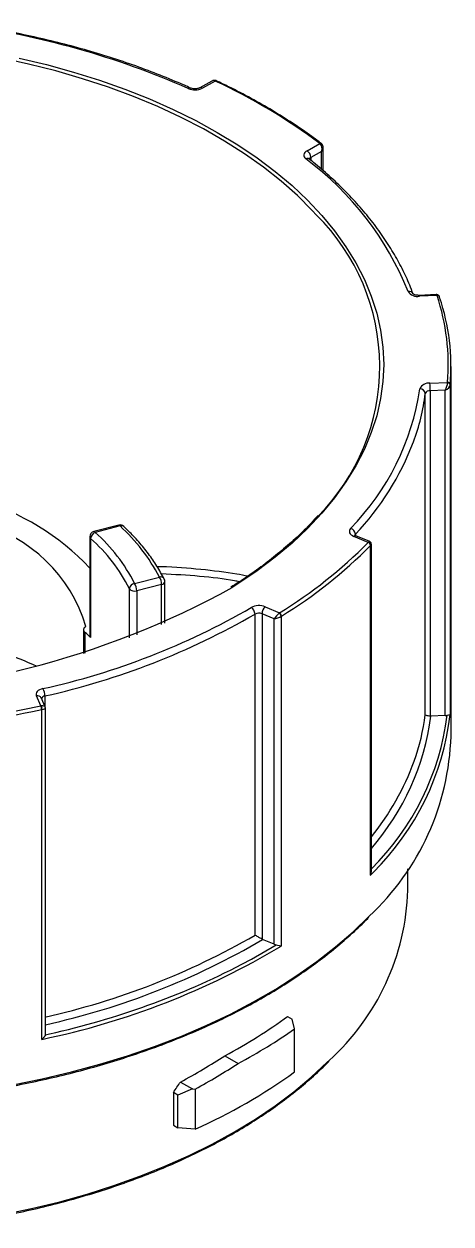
# Model space of a CAD drawing. Header units: millimetres. Extents: x 2517 to 4431, y 863 to 2540.
# Drawn here: x 3323.68 to 3336.37, y 961.68 to 997.32 of the extents above; entities that cross this region are included whole.
import ezdxf

# ---------------------------------------------------------------- set-up
doc = ezdxf.new("R2010")
doc.units = ezdxf.units.MM
doc.layers.add('实线', color=7, linetype='Continuous', lineweight=25)

msp = doc.modelspace()

# ---------------------------------------------------------------- linework, layer by layer
at = {"layer": '实线'}
for p, q in [((3329.2674, 995.6315), (3328.9061, 995.4301)), ((3329.3622, 995.6318), (3328.984, 995.4209)), ((3332.096, 993.5606), (3332.4743, 993.7714)), ((3332.5339, 993.7591), (3332.5192, 993.7724)), ((3332.5275, 993.542), (3332.2072, 993.3635)), ((3332.2072, 993.3635), (3332.2072, 993.2749)), ((3332.5275, 993.0045), (3332.5275, 993.542)), ((3332.5763, 992.9627), (3332.5763, 993.6554)), ((3332.1589, 993.3138), (3332.1608, 993.3122)), ((3335.9336, 989.2864), (3335.4244, 989.2659)), ((3335.9554, 989.2578), (3335.4308, 989.2367)), ((3336.371, 976.1766), (3336.371, 987.1509)), ((3335.7433, 986.6567), (3336.2679, 986.6779)), ((3336.3473, 986.6042), (3336.3473, 976.8062)), ((3335.606, 976.8111), (3335.606, 986.3483)), ((3336.1986, 986.4519), (3335.7545, 986.4339)), ((3335.7545, 986.4339), (3335.7545, 976.7673)), ((3336.1986, 976.784), (3336.1986, 986.4519)), ((3326.4962, 982.4405), (3325.758, 982.2508)), ((3326.536, 982.4162), (3325.7978, 982.2264)), ((3325.6378, 982.0958), (3325.6378, 979.1563)), ((3325.6627, 982.0463), (3325.6627, 979.1067)), ((3333.9088, 981.9286), (3333.4834, 982.107)), ((3333.5302, 982.1691), (3333.5302, 982.1315)), ((3333.9542, 981.9524), (3333.5453, 982.1239)), ((3333.9834, 972.0471), (3333.9834, 981.8451)), ((3334.0036, 972.1352), (3334.0036, 981.8781)), ((3326.9692, 980.7076), (3327.7074, 980.8973)), ((3326.8151, 979.0931), (3326.8151, 980.5521)), ((3327.7725, 980.6823), (3327.0343, 980.4926)), ((3327.0343, 980.4926), (3327.0343, 979.1784)), ((3327.7725, 979.4877), (3327.7725, 980.6823)), ((3327.8674, 979.5301), (3327.8674, 980.7667)), ((3330.547, 970.2616), (3330.547, 979.7988)), ((3331.1163, 979.6582), (3330.7561, 979.8093)), ((3330.7561, 979.8093), (3330.7561, 970.1426)), ((3330.8501, 980.0147), (3331.2755, 979.8362)), ((3331.1163, 969.9904), (3331.1163, 979.6582)), ((3331.3276, 979.7349), (3331.3276, 969.9369)), ((3325.4537, 979.3317), (3325.4537, 978.6239)), ((3325.4953, 979.2538), (3325.4953, 978.6368)), ((3324.1802, 977.0734), (3324.053, 977.3679)), ((3324.1978, 977.3052), (3324.1999, 977.3007)), ((3324.3139, 977.0368), (3324.1999, 977.3007)), ((3324.3035, 977.3676), (3324.3035, 977.0609)), ((3324.2177, 967.1684), (3324.2177, 976.9664)), ((3324.3207, 967.3201), (3324.3207, 977.0037)), ((3336.1986, 976.784), (3335.7763, 976.767)), ((3334.0602, 972.1275), (3333.9834, 972.0471)), ((3335.091, 971.6039), (3335.091, 972.2318)), ((3331.1163, 969.9904), (3330.7738, 970.134)), ((3331.5169, 967.8506), (3331.6531, 967.772)), ((3331.7216, 967.4799), (3331.6531, 967.772)), ((3324.3188, 967.3057), (3324.4448, 967.3344)), ((3331.7216, 966.2016), (3331.7216, 967.4799)), ((3329.65, 966.6823), (3330.0461, 966.4537)), ((3328.3329, 965.9005), (3328.6882, 965.6954)), ((3328.1228, 965.5923), (3328.1228, 964.6175)), ((3328.259, 965.5137), (3328.1228, 965.5923)), ((3328.6882, 965.6954), (3328.259, 965.5137)), ((3328.6882, 965.6954), (3328.7727, 965.6926)), ((3328.7727, 965.6926), (3328.7727, 964.4993)), ((3328.259, 964.5388), (3328.259, 965.5137)), ((3328.1228, 964.6175), (3328.259, 964.5388)), ((3328.7727, 964.4993), (3328.259, 964.5388))]:
    msp.add_line(p, q, dxfattribs=at)
at = {"layer": '实线', "flags": 128}
for points in [[(3332.373, 991.651), (3332.2497, 991.7843), (3331.8055, 992.2276), (3331.3213, 992.6567), (3330.7986, 993.0705), (3330.2387, 993.4678), (3329.6433, 993.8474), (3329.0141, 994.2084), (3328.3527, 994.5497), (3327.661, 994.8704), (3326.941, 995.1695), (3326.1946, 995.4463), (3325.4239, 995.7), (3324.6311, 995.9298), (3323.8184, 996.1351), (3322.9881, 996.3154)], [(3323.5394, 996.3138), (3324.356, 996.1185), (3325.1537, 995.8989), (3325.9304, 995.6555), (3326.684, 995.3889), (3327.4123, 995.0999), (3328.1135, 994.7894), (3328.7856, 994.458), (3329.4267, 994.1068), (3330.0351, 993.7368), (3330.609, 993.3488), (3331.1471, 992.944), (3331.6477, 992.5236), (3332.1095, 992.0886), (3332.5312, 991.6402), (3332.9117, 991.1797), (3333.2499, 990.7083), (3333.5449, 990.2274), (3333.7959, 989.7382), (3334.0022, 989.2421), (3334.1632, 988.7404), (3334.2786, 988.2346), (3334.3479, 987.7259), (3334.371, 987.2159), (3334.3478, 986.7059), (3334.2785, 986.1973), (3334.1631, 985.6914), (3334.002, 985.1898), (3333.7956, 984.6937), (3333.5446, 984.2045), (3333.2495, 983.7236), (3332.9113, 983.2522), (3332.5307, 982.7917), (3332.109, 982.3434), (3331.6472, 981.9084), (3331.1465, 981.4879), (3330.6085, 981.0832), (3330.0344, 980.6952), (3329.8728, 980.5931)], [(3332.096, 993.5606), (3332.0586, 993.5356), (3332.0295, 993.5072), (3332.0096, 993.4763), (3331.9996, 993.4438), (3331.9997, 993.4108), (3332.0099, 993.3784), (3332.03, 993.3475), (3332.0593, 993.3192)], [(3336.0339, 989.2012), (3336.0324, 989.2138), (3336.0313, 989.2177)], [(3326.536, 982.4162), (3326.5233, 982.4301), (3326.5111, 982.4385), (3326.4998, 982.441), (3326.4962, 982.4405)], [(3333.3889, 982.3431), (3333.3667, 982.3127), (3333.3542, 982.2805), (3333.3519, 982.2475), (3333.3597, 982.2148), (3333.3775, 982.1835), (3333.4047, 982.1544), (3333.4404, 982.1287), (3333.4834, 982.107)], [(3325.7978, 982.2264), (3325.7851, 982.2404), (3325.7729, 982.2488), (3325.7617, 982.2513), (3325.758, 982.2508)], [(3325.5219, 979.4285), (3325.4959, 979.4101), (3325.4756, 979.3895), (3325.4618, 979.3672), (3325.4547, 979.3439), (3325.4546, 979.3202), (3325.4615, 979.2968), (3325.4752, 979.2745), (3325.4953, 979.2538)], [(3324.2434, 977.5839), (3324.1926, 977.5688), (3324.1472, 977.5488), (3324.1087, 977.5244), (3324.0783, 977.4965), (3324.057, 977.4658), (3324.0455, 977.4335), (3324.0442, 977.4005), (3324.053, 977.3679)], [(3323.2585, 976.8865), (3323.6527, 976.9626), (3324.1802, 977.0734)], [(3323.3475, 965.815), (3324.2279, 965.9949), (3325.0919, 966.1996), (3325.9373, 966.4289), (3326.762, 966.6819), (3327.564, 966.9582), (3328.3414, 967.2571), (3329.0922, 967.5777), (3329.8146, 967.9195), (3330.5069, 968.2814), (3331.1673, 968.6626), (3331.7943, 969.0623), (3332.3862, 969.4793), (3332.9417, 969.9128), (3333.4594, 970.3615), (3333.938, 970.8245), (3333.941, 970.8276)], [(3330.1555, 969.3967), (3330.4388, 969.5489), (3331.1741, 969.9751)], [(3323.0589, 961.9655), (3323.911, 962.1437), (3324.746, 962.3471), (3325.5619, 962.5749), (3326.3563, 962.8268), (3327.1273, 963.1019), (3327.8727, 963.3995), (3328.5905, 963.7189), (3329.2789, 964.0592), (3329.9361, 964.4195), (3330.5602, 964.7989), (3331.1497, 965.1963), (3331.703, 965.6107), (3332.2186, 966.041), (3332.6951, 966.4861), (3332.7461, 966.5369)]]:
    msp.add_lwpolyline(points, dxfattribs=at)
at = {"layer": '实线'}
for centre, radius, start, end in [((3318.4507, 972.3457), 25.1828, 66.32006, 82.22953), ((3329.371, 995.6105), 0.0361, 74.28576, 129.37107), ((3329.3853, 995.6064), 0.0343, 71.26473, 132.19776), ((3322.1244, 979.9912), 17.2341, 53.09088, 65.16725), ((3328.6105, 995.3603), 0.0662, 72.3924, 133.66772), ((3328.7606, 995.8689), 0.5006, 246.97934, 296.50542), ((3328.9371, 995.3579), 0.0786, 53.36397, 112.8892), ((3332.4971, 993.7309), 0.0465, 56.43969, 119.44897), ((3332.5089, 993.7233), 0.0446, 55.1231, 119.75138), ((3332.1047, 993.2351), 0.0955, 55.4258, 118.36443), ((3326.5085, 985.8989), 9.2667, 22.08092, 53.20093), ((3331.9577, 993.3527), 0.2497, 2.47877, 56.36157), ((3332.2456, 993.2816), 0.0905, 115.13518, 160.06665), ((3327.9282, 987.1531), 6.3236, 315.16264, 45.3401), ((3335.1246, 989.2531), 0.1326, 24.17914, 102.67848), ((3335.377, 989.5714), 0.3391, 213.87656, 279.12849), ((3335.3819, 989.2412), 0.0491, 354.70713, 30.20004), ((3335.9631, 989.1973), 0.0713, 25.2461, 98.27798), ((3335.9679, 989.1897), 0.0693, 23.84991, 100.44668), ((3329.8824, 987.2133), 6.4079, 355.20689, 18.6063), ((3329.9351, 987.148), 6.4351, 355.20685, 18.60631), ((3335.7088, 986.3737), 0.2851, 83.03748, 156.92897), ((3333.5333, 986.4343), 2.2211, 359.9898, 5.74637), ((3336.272, 986.6018), 0.0762, 6.41175, 93.1105), ((3336.2736, 986.5913), 0.0748, 9.95344, 94.26919), ((3328.0078, 987.5981), 7.5214, 315.67905, 351.49272), ((3329.2175, 987.1427), 6.4377, 339.73068, 352.9113), ((3335.4525, 986.331), 0.1545, 6.41857, 92.23901), ((3335.7372, 986.2924), 0.1426, 83.03681, 156.92893), ((3327.5344, 987.8571), 8.2646, 316.50898, 339.12725), ((3320.3759, 976.2662), 7.1865, 43.03084, 74.25758), ((3321.2398, 978.1673), 4.464, 16.41027, 75.73509), ((3326.536, 982.2855), 0.16, 47.02003, 104.41444), ((3326.5796, 982.3218), 0.104, 51.02484, 114.79823), ((3322.8665, 978.375), 5.4586, 27.52186, 47.75999), ((3333.3321, 982.1525), 0.1988, 4.77787, 73.39785), ((3325.7978, 982.0958), 0.16, 104.41444, 180), ((3325.7046, 982.0984), 0.0668, 182.22662, 231.2243), ((3325.871, 982.0309), 0.2088, 110.51417, 175.76596), ((3322.3764, 978.3202), 4.9683, 26.69423, 48.58763), ((3322.4571, 978.4388), 5.0504, 26.69422, 48.58763), ((3324.0903, 991.5824), 13.7696, 301.45457, 315.48453), ((3333.5285, 982.0638), 0.0624, 74.35566, 136.19346), ((3333.5752, 982.124), 0.0637, 134.92642, 178.4304), ((3333.8783, 981.8326), 0.1007, 4.63678, 72.36733), ((3333.8877, 981.8466), 0.0957, 359.14198, 70.8366), ((3324.1183, 991.5357), 13.8282, 301.45459, 315.4845), ((3327.741, 980.7757), 0.1262, 29.95289, 105.4209), ((3327.3731, 980.6788), 0.3994, 0.50398, 33.1729), ((3317.4998, 1002.985), 25.583, 240.68928, 298.9235), ((3326.9889, 980.5339), 0.1748, 96.47968, 174.01819), ((3326.968, 980.6816), 0.2003, 220.26272, 289.33198), ((3326.6349, 980.4891), 0.3994, 0.50411, 33.17277), ((3327.7608, 980.791), 0.1093, 276.10895, 347.16181), ((3327.7074, 980.7667), 0.16, 0, 26.74706), ((3319.5212, 998.8628), 21.7966, 282.51246, 300.03798), ((3319.5392, 998.8357), 21.9904, 282.51245, 300.03798), ((3330.6638, 979.5526), 0.4982, 68.03738, 117.72626), ((3330.3049, 979.7872), 0.2424, 2.72872, 58.38358), ((3330.6629, 979.5782), 0.2491, 68.03749, 117.72615), ((3331.0443, 979.8015), 0.2883, 132.32998, 178.46125), ((3331.1967, 979.7117), 0.1329, 10.05829, 59.92021), ((3331.2152, 979.7335), 0.1191, 2.88303, 59.58411), ((3321.2569, 974.259), 6.5507, 47.73377, 49.68312), ((3325.7046, 979.1589), 0.0668, 182.22662, 231.2243), ((3318.4802, 965.5307), 13.8904, 66.24038, 75.38834), ((3324.0841, 977.2412), 0.1305, 29.39285, 103.77806), ((3324.3156, 977.2494), 0.1188, 95.85924, 159.66326), ((3323.8733, 977.3647), 0.4302, 0.38879, 30.63349), ((3317.66, 1006.9837), 30.7248, 274.07474, 282.30638), ((3323.9828, 976.9636), 0.2259, 0.32633, 29.07734), ((3324.0351, 976.9907), 0.1842, 352.42735, 27.50629), ((3328.466, 977.8066), 7.8594, 314.79577, 352.59585), ((3328.3586, 977.7483), 7.4823, 318.97719, 352.46346), ((3328.491, 977.7482), 7.9126, 314.73629, 353.1625), ((3329.2276, 977.6036), 6.4275, 340.24007, 352.91727), ((3336.1893, 977.0395), 0.2557, 272.1022, 286.03922), ((3328.7601, 976.4077), 7.6144, 312.87504, 358.26037), ((3327.9042, 978.1271), 7.8501, 320.98573, 339.90969), ((3327.9556, 971.8299), 7.139, 312.14725, 358.18617), ((3319.5392, 989.2985), 21.9904, 282.51245, 300.03798), ((3319.5797, 989.5934), 22.8996, 281.68534, 300.86509), ((3319.5732, 989.2093), 22.1205, 282.39329, 300.42061), ((3331.2031, 970.2023), 0.229, 247.73202, 262.73421), ((3319.4162, 990.1968), 23.4089, 282.40479, 297.30782), ((3324.2664, 967.3201), 0.0543, 344.67264, 359.94743), ((3321.7435, 980.0808), 17.0937, 294.28127, 305.71336)]:
    msp.add_arc(centre, radius, start, end, dxfattribs=at)
for centre, major_axis, ratio, start_param, end_param in [((3329.3043, 995.4689), (0.0224, 0.1751), 0.7034139, 6.1051865, 6.7619822), ((3332.4163, 993.6085), (0.0224, 0.1751), 0.7034139, 4.4144446, 5.8652954), ((3332.4163, 993.6085), (0.1415, 0.1059), 0.7057683, 4.9943727, 5.8238315), ((3335.875, 989.1239), (0.0654, 0.1614), 0.291777, 5.9179768, 6.4145845), ((3336.1875, 986.544), (0.0654, 0.1614), 0.291777, 4.227235, 5.6780858), ((3336.1875, 986.544), (0.1539, 0.0892), 0.4901346, 4.5055648, 5.9564156), ((3333.8436, 981.8252), (0.1121, 0.1262), 0.1719138, 0.0586464, 0.6569019), ((3333.8436, 981.8252), (0.159, 0.0585), 0.3007916, 5.6646904, 6.1716184), ((3331.2104, 979.7329), (0.1121, 0.1262), 0.1719138, 0.8967929, 2.3476437), ((3331.2104, 979.7329), (0.159, 0.0585), 0.3007916, 3.9739485, 5.4247994), ((3324.1607, 976.9879), (0.1549, 0.044), 0.497172, 0.0704217, 1.1865703), ((3324.1607, 976.9879), (0.16, 0.0163), 0.1793364, 5.0583749, 6.2642274), ((3317.491, 974.0224), (17.5994, -0.2615), 0.5671246, 5.4834838, 5.6430029), ((3317.491, 974.0224), (18.1594, -0.2698), 0.5671246, 5.4841848, 5.62129), ((3317.491, 974.0567), (17.5763, 1.4615), 0.6251762, 5.3241307, 5.4231217), ((3317.491, 974.0567), (18.1355, 1.508), 0.6251762, 5.330774, 5.4238227), ((3317.491, 975.649), (12.4456, 21.5552), 0.5773346, 4.5756398, 4.5907094)]:
    msp.add_ellipse(centre, major_axis=major_axis, ratio=ratio, start_param=start_param, end_param=end_param, dxfattribs=at)
for points, knots in [([(3328.6305, 995.4234), (3328.5091, 995.4773), (3328.157, 995.6334), (3327.5553, 995.8769), (3326.8191, 996.1467), (3326.0611, 996.3955), (3325.2837, 996.6229), (3324.4884, 996.8284), (3323.6771, 997.0116), (3322.8661, 997.1691), (3322.2637, 997.2686), (3321.9378, 997.3163), (3321.8784, 997.325)], [0, 0, 0, 0, 0.0606451, 0.1758146, 0.2909791, 0.4061317, 0.5212726, 0.6364023, 0.7515216, 0.8666315, 0.9756775, 1, 1, 1, 1]), ([(3329.3807, 995.6452), (3329.3655, 995.6484), (3329.336, 995.6547), (3329.296, 995.6467), (3329.2752, 995.6342), (3329.267, 995.6292)], [0, 0, 0, 0, 0.3920637, 0.7585033, 1, 1, 1, 1]), ([(3329.4005, 995.6368), (3329.3966, 995.6388), (3329.3902, 995.6422), (3329.3833, 995.6437), (3329.3805, 995.6443)], [0, 0, 0, 0, 0.6034029, 1, 1, 1, 1]), ([(3332.5228, 993.7697), (3332.4275, 993.8412), (3332.1514, 994.0483), (3331.6694, 994.3795), (3331.0675, 994.7575), (3330.4348, 995.1182), (3329.8745, 995.4105), (3329.5213, 995.5792), (3329.3963, 995.6389)], [0, 0, 0, 0, 0.103757, 0.3008176, 0.4978925, 0.6949691, 0.8920424, 1, 1, 1, 1]), ([(3328.9061, 995.4301), (3328.8982, 995.4261), (3328.8795, 995.4167), (3328.8337, 995.4037), (3328.7732, 995.3969), (3328.7079, 995.4003), (3328.6587, 995.4117), (3328.6372, 995.4206), (3328.6305, 995.4234)], [0, 0, 0, 0, 0.1288276, 0.3046692, 0.4978127, 0.7024271, 0.9071482, 1, 1, 1, 1]), ([(3332.5761, 993.6595), (3332.5743, 993.6769), (3332.5709, 993.71), (3332.5515, 993.7431), (3332.5374, 993.7569), (3332.5344, 993.7599)], [0, 0, 0, 0, 0.4684113, 0.8853158, 1, 1, 1, 1]), ([(3332.159, 993.3137), (3332.1558, 993.317), (3332.152, 993.321), (3332.1531, 993.3189), (3332.1532, 993.3185)], [0, 0, 0, 0, 0.8256183, 1, 1, 1, 1]), ([(3335.2456, 989.3072), (3335.212, 989.3948), (3335.1153, 989.6475), (3334.9241, 990.0606), (3334.6595, 990.5435), (3334.3547, 991.0183), (3334.0113, 991.4841), (3333.6296, 991.9398), (3333.2108, 992.3842), (3332.7633, 992.8088), (3332.4055, 993.1161), (3332.2014, 993.2797), (3332.159, 993.3137)], [0, 0, 0, 0, 0.0606709, 0.1748906, 0.289205, 0.4036504, 0.5182163, 0.6328874, 0.7476452, 0.8624709, 0.9713649, 1, 1, 1, 1]), ([(3335.4244, 989.2659), (3335.4102, 989.2658), (3335.3742, 989.2655), (3335.3211, 989.2741), (3335.276, 989.29), (3335.2492, 989.3052), (3335.2419, 989.3148), (3335.2431, 989.3124), (3335.2432, 989.3122)], [0, 0, 0, 0, 0.1523543, 0.3873818, 0.5903964, 0.7759897, 0.9771824, 1, 1, 1, 1]), ([(3336.0278, 989.2273), (3336.0218, 989.2384), (3336.0099, 989.2606), (3335.9789, 989.28), (3335.9519, 989.2873), (3335.9375, 989.2859), (3335.9331, 989.2854)], [0, 0, 0, 0, 0.3087741, 0.6198684, 0.8825295, 1, 1, 1, 1]), ([(3336.0322, 989.215), (3336.0314, 989.2175), (3336.0302, 989.2217), (3336.028, 989.2259), (3336.0271, 989.2276)], [0, 0, 0, 0, 0.5863424, 1, 1, 1, 1]), ([(3332.419, 982.7276), (3332.3523, 982.6522), (3332.1596, 982.4339), (3331.8004, 982.0849), (3331.3459, 981.681), (3330.8544, 981.2916), (3330.3511, 980.928), (3329.9962, 980.7026), (3329.8284, 980.596)], [0, 0, 0, 0, 0.0973849, 0.281802, 0.4661738, 0.650515, 0.8348373, 1, 1, 1, 1]), ([(3327.8503, 980.8387), (3327.8153, 980.9055), (3327.7148, 981.0979), (3327.5182, 981.4096), (3327.2479, 981.7694), (3326.9573, 982.1013), (3326.7433, 982.3079), (3326.6451, 982.4026)], [0, 0, 0, 0, 0.1213981, 0.3492906, 0.5775463, 0.8062595, 1, 1, 1, 1]), ([(3333.5453, 982.1239), (3333.537, 982.1277), (3333.5175, 982.1368), (3333.5058, 982.1485), (3333.5069, 982.1469), (3333.5072, 982.1464)], [0, 0, 0, 0, 0.33919086, 0.79612319, 1, 1, 1, 1]), ([(3334.0029, 981.8777), (3334.0026, 981.885), (3334.0021, 981.9021), (3333.9893, 981.9265), (3333.9715, 981.9446), (3333.9576, 981.9502), (3333.9528, 981.9521)], [0, 0, 0, 0, 0.22749003, 0.53152035, 0.83826526, 1, 1, 1, 1]), ([(3327.6347, 981.212), (3327.6795, 981.2119), (3328.1405, 981.2115), (3328.938, 981.1365), (3329.8021, 981.039), (3330.2316, 980.953), (3330.3431, 980.9307)], [0, 0, 0, 0, 0.04374755, 0.4506131, 0.85747845, 1, 1, 1, 1]), ([(3330.0791, 980.7585), (3330.0325, 980.7675), (3329.6756, 980.8368), (3328.9133, 980.9301), (3328.1497, 980.9724), (3327.7674, 980.9936)], [0, 0, 0, 0, 0.06976054, 0.53417606, 1, 1, 1, 1]), ([(3324.3197, 977.0036), (3324.3198, 977.012), (3324.3201, 977.024), (3324.3141, 977.0341), (3324.3123, 977.0372)], [0, 0, 0, 0, 0.7008437, 1, 1, 1, 1]), ([(3335.7545, 976.7673), (3335.7071, 976.7706), (3335.669, 976.7783), (3335.6208, 976.7943), (3335.6084, 976.803), (3335.606, 976.8111)], [0, 0, 0, 0, 0.5, 0.5, 1, 1, 1, 1]), ([(3336.2599, 976.7938), (3336.2884, 976.8022), (3336.3101, 976.8041), (3336.3387, 976.8064), (3336.346, 976.8062), (3336.3473, 976.8062)], [0, 0, 0, 0, 0.5, 0.5, 1, 1, 1, 1]), ([(3333.9834, 972.0471), (3333.9837, 972.0478), (3333.9877, 972.0568), (3333.999, 972.0859), (3334.0016, 972.1149), (3334.0033, 972.1353)], [0, 0, 0, 0, 0.0234809, 0.3145984, 1, 1, 1, 1]), ([(3316.7972, 965.2527), (3316.8501, 965.251), (3317.1982, 965.2399), (3317.8432, 965.2428), (3318.7298, 965.2627), (3319.6138, 965.3088), (3320.4931, 965.3784), (3321.3658, 965.4719), (3322.2299, 965.5889), (3323.0836, 965.7294), (3323.925, 965.8929), (3324.7522, 966.0791), (3325.5634, 966.2875), (3326.3568, 966.5179), (3327.1306, 966.7695), (3327.8833, 967.042), (3328.613, 967.3346), (3329.3182, 967.6469), (3329.9973, 967.978), (3330.6489, 968.3273), (3331.2714, 968.694), (3331.8635, 969.0773), (3332.4237, 969.4765), (3332.952, 969.8903), (3333.4421, 970.3193), (3333.7667, 970.6216), (3333.9171, 970.7838), (3333.9273, 970.7948)], [0, 0, 0, 0, 0.007697, 0.0506906, 0.0936842, 0.136678, 0.1796723, 0.2226673, 0.2656632, 0.3086602, 0.3516586, 0.3946587, 0.4376604, 0.4806643, 0.5236704, 0.5666787, 0.6096896, 0.6527029, 0.6957188, 0.7387369, 0.7817572, 0.824779, 0.8678017, 0.9108239, 0.9538442, 0.9968606, 1, 1, 1, 1]), ([(3330.7561, 970.1426), (3330.7177, 970.164), (3330.6733, 970.1891), (3330.6007, 970.2304), (3330.5701, 970.2481), (3330.547, 970.2616)], [0, 0, 0, 0, 0.5, 0.5, 1, 1, 1, 1]), ([(3331.1741, 969.9751), (3331.2053, 969.9709), (3331.2359, 969.9619), (3331.2882, 969.9472), (3331.3102, 969.9408), (3331.3276, 969.9369)], [0, 0, 0, 0, 0.5, 0.5, 1, 1, 1, 1]), ([(3324.3188, 967.3057), (3324.3138, 967.2875), (3324.2998, 967.2611), (3324.2636, 967.2119), (3324.2416, 967.1884), (3324.2177, 967.1684)], [0, 0, 0, 0, 0.5, 0.5, 1, 1, 1, 1]), ([(3321.5261, 961.6839), (3321.63, 961.6973), (3322.0125, 961.7466), (3322.6635, 961.8562), (3323.4768, 962.0122), (3324.2754, 962.1923), (3325.058, 962.3944), (3325.8227, 962.6184), (3326.5678, 962.8636), (3327.2914, 963.1296), (3327.9918, 963.4157), (3328.6674, 963.7212), (3329.3165, 964.0455), (3329.9377, 964.3877), (3330.5295, 964.7472), (3331.0902, 965.123), (3331.6194, 965.5141), (3332.1127, 965.9206), (3332.4832, 966.2512), (3332.6761, 966.4502), (3332.729, 966.5047)], [0, 0, 0, 0, 0.0222311, 0.0819117, 0.1415943, 0.2012795, 0.2609674, 0.3206584, 0.3803528, 0.4400509, 0.4997528, 0.5594586, 0.6191682, 0.6788814, 0.7385975, 0.7983158, 0.8580349, 0.9177525, 0.9774658, 1, 1, 1, 1])]:
    msp.add_open_spline(points, degree=3, knots=knots, dxfattribs=at)
for points in [[(3329.3622, 995.6318), (3329.3575, 995.6343), (3329.3528, 995.6365), (3329.3481, 995.6384)], [(3332.4743, 993.7714), (3332.4785, 993.7686), (3332.4826, 993.7655), (3332.4868, 993.7621)], [(3335.9554, 989.2578), (3335.9545, 989.2615), (3335.9537, 989.2649), (3335.9529, 989.2679)], [(3336.2679, 986.6779), (3336.2679, 986.6742), (3336.268, 986.6702), (3336.2681, 986.6659)], [(3336.3478, 986.6103), (3336.3476, 986.6084), (3336.3474, 986.6064), (3336.3473, 986.6042)], [(3333.9088, 981.9286), (3333.9123, 981.9317), (3333.9157, 981.9345), (3333.9191, 981.9369)], [(3333.9834, 981.8451), (3333.9818, 981.8438), (3333.9803, 981.8424), (3333.9787, 981.8407)], [(3331.2755, 979.8362), (3331.2715, 979.8334), (3331.2674, 979.8302), (3331.2634, 979.8267)], [(3331.3342, 979.7395), (3331.332, 979.7381), (3331.3298, 979.7366), (3331.3276, 979.7349)], [(3324.1802, 977.0734), (3324.1863, 977.0745), (3324.1924, 977.0753), (3324.1985, 977.0758)], [(3324.2177, 976.9664), (3324.2147, 976.9661), (3324.2117, 976.9656), (3324.2087, 976.9649)], [(3335.7545, 976.7673), (3335.7617, 976.7668), (3335.769, 976.7667), (3335.7763, 976.767)], [(3330.7561, 970.1426), (3330.7619, 970.1394), (3330.7679, 970.1365), (3330.7738, 970.134)]]:
    msp.add_open_spline(points, degree=3, dxfattribs=at)

doc.saveas('drawing.dxf')
